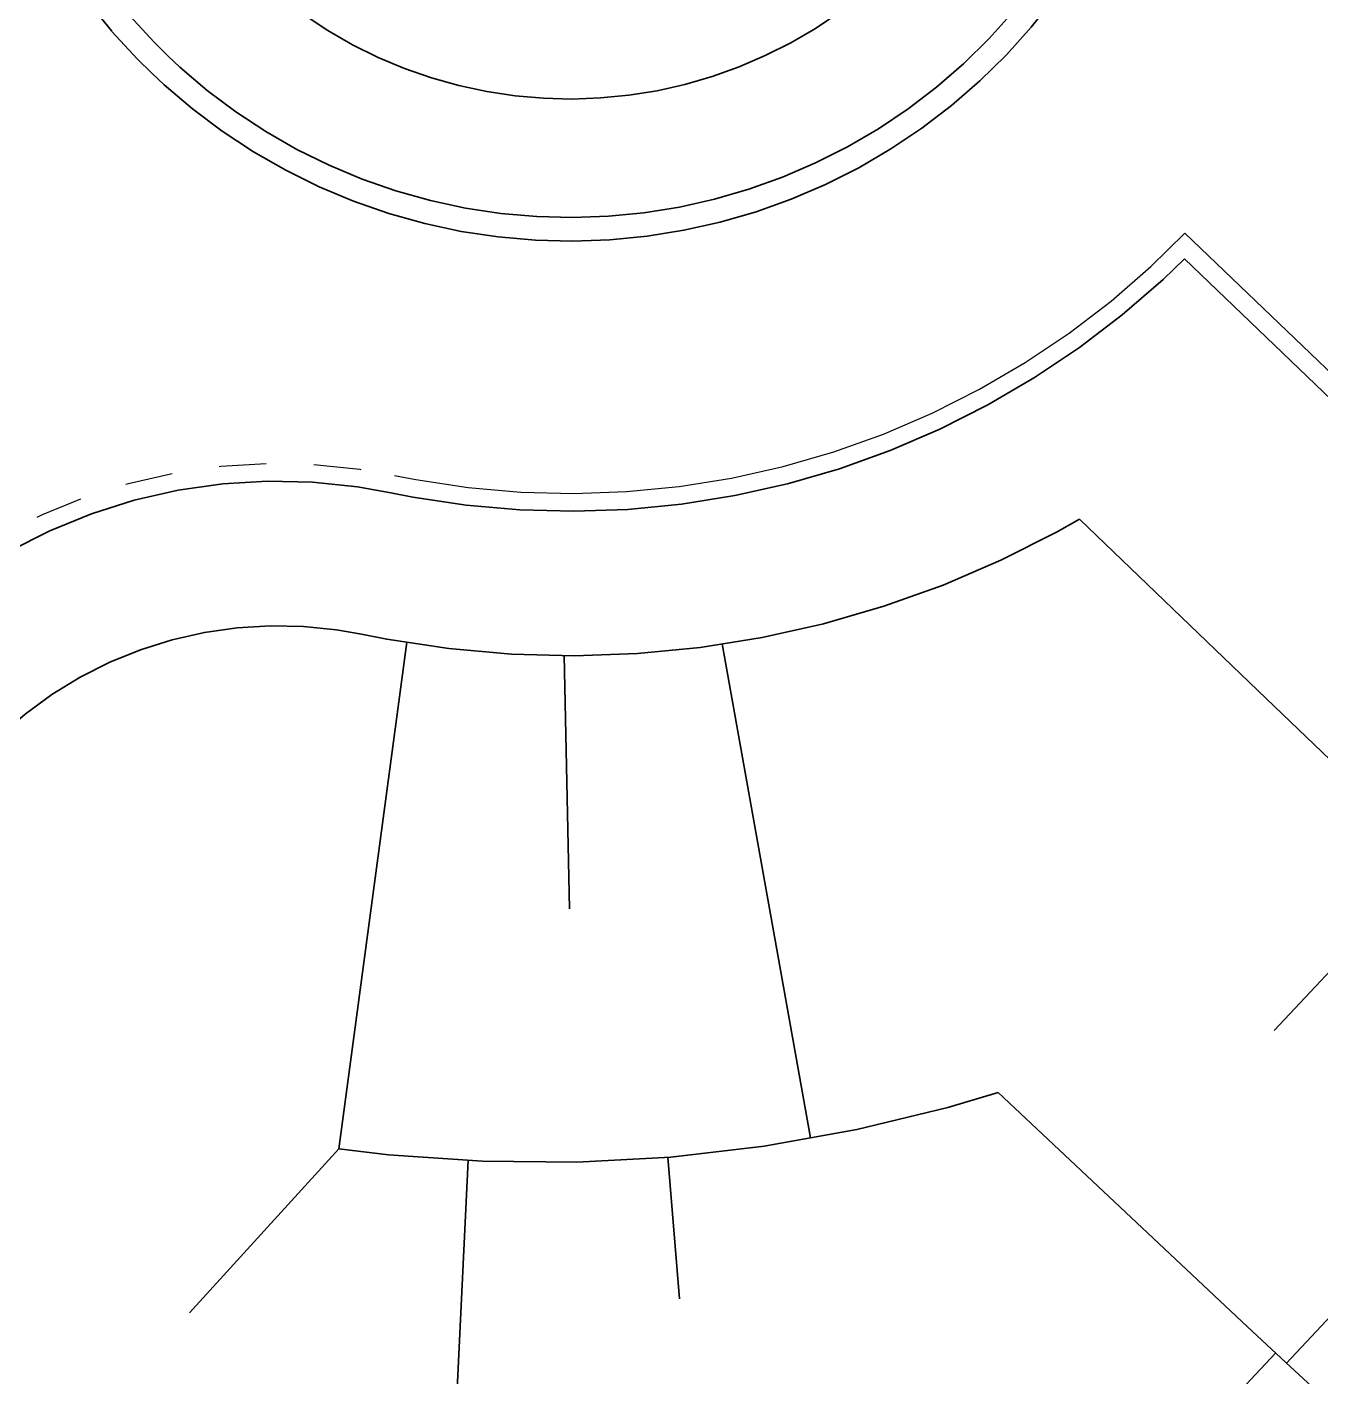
# Model space of a CAD drawing. Header units: metres. Extents: x 134219 to 139178, y 438661 to 444352.
# Drawn here: x 138422.28 to 138449.58, y 439401.6 to 439430.09 of the extents above; entities that cross this region are included whole.
import ezdxf

# ---------------------------------------------------------------- set-up
doc = ezdxf.new("R2010")
doc.units = ezdxf.units.M
doc.linetypes.add('11strp', pattern=[2, 1, -1])
doc.linetypes.add('13strp', pattern=[4, 1, -3])
doc.layers.add('Utd-ondergr-nw', color=8, linetype='13strp', lineweight=35)
doc.layers.add('Utd-weg-nw', color=8, linetype='Continuous')

msp = doc.modelspace()

# ---------------------------------------------------------------- linework, layer by layer
at = {"layer": 'Utd-ondergr-nw', "linetype": 'Continuous', "flags": 128}
for points in [[(138424.077, 439430.001), (138424.608, 439429.421), (138424.915, 439429.117), (138425.175, 439428.874), (138425.774, 439428.364), (138426.404, 439427.892), (138427.061, 439427.46), (138427.744, 439427.069), (138428.45, 439426.72), (138429.175, 439426.416), (138429.919, 439426.158), (138430.676, 439425.946), (138431.446, 439425.78), (138432.224, 439425.663), (138433.008, 439425.594), (138433.794, 439425.573), (138434.581, 439425.601), (138435.364, 439425.678), (138436.141, 439425.802), (138436.909, 439425.974), (138437.665, 439426.194), (138438.405, 439426.459), (138439.128, 439426.77), (138439.831, 439427.124), (138440.51, 439427.522), (138441.163, 439427.96), (138441.789, 439428.438), (138442.383, 439428.954), (138442.939, 439429.499), (138442.945, 439429.505), (138443.471, 439430.09), (138443.96, 439430.706)], [(138423.612, 439430.572), (138424.072, 439430.006)], [(138424.455, 439430.327), (138424.966, 439429.77), (138425.261, 439429.478), (138425.511, 439429.245), (138426.086, 439428.755), (138426.691, 439428.301), (138427.323, 439427.886), (138427.979, 439427.51), (138428.657, 439427.175), (138429.354, 439426.883), (138430.068, 439426.635), (138430.796, 439426.431), (138431.536, 439426.272), (138432.283, 439426.16), (138433.036, 439426.093), (138433.792, 439426.073), (138434.548, 439426.1), (138435.3, 439426.173), (138436.047, 439426.293), (138436.784, 439426.459), (138437.511, 439426.669), (138438.222, 439426.924), (138438.917, 439427.223), (138439.592, 439427.564), (138440.244, 439427.945), (138440.872, 439428.367), (138441.473, 439428.826), (138442.044, 439429.321), (138442.578, 439429.845), (138442.583, 439429.851), (138443.089, 439430.413)], [(138428.129, 439430.347), (138428.632, 439430.016), (138429.154, 439429.717), (138429.693, 439429.451), (138430.248, 439429.218), (138430.817, 439429.02), (138431.396, 439428.858), (138431.985, 439428.732), (138432.58, 439428.642), (138433.179, 439428.589), (138433.781, 439428.573), (138434.382, 439428.595), (138434.981, 439428.653), (138435.575, 439428.748), (138436.162, 439428.88), (138436.74, 439429.048), (138437.307, 439429.251), (138437.859, 439429.488), (138438.397, 439429.759), (138438.916, 439430.063), (138439.416, 439430.399)], [(138429.962, 439420.263), (138430.422, 439420.173), (138431.548, 439420.003), (138432.682, 439419.903), (138433.821, 439419.873), (138434.959, 439419.914), (138436.092, 439420.024), (138437.216, 439420.204), (138438.327, 439420.454), (138439.421, 439420.771), (138440.493, 439421.155), (138441.539, 439421.605), (138442.556, 439422.118), (138443.539, 439422.693), (138444.484, 439423.327), (138445.389, 439424.019), (138446.249, 439424.765), (138446.702, 439425.198)], [(138481.105, 439392.214), (138478.724, 439394.497), (138473.887, 439399.134), (138466.669, 439406.055), (138459.45, 439412.976), (138458.654, 439413.74), (138452.232, 439419.896), (138446.702, 439425.198)], [(138415.328, 439412.909), (138419.19, 439416.927), (138419.625, 439417.357), (138420.343, 439417.978), (138421.108, 439418.538), (138421.917, 439419.034), (138422.764, 439419.463), (138423.643, 439419.821), (138424.548, 439420.106), (138425.473, 439420.316), (138426.413, 439420.45), (138427.36, 439420.507), (138428.309, 439420.486), (138429.253, 439420.389), (138429.962, 439420.263)], [(138429.338, 439417.278), (138429.874, 439417.173), (138431.186, 439416.975), (138432.508, 439416.858), (138433.835, 439416.823), (138435.161, 439416.87), (138436.482, 439416.999), (138437.792, 439417.209), (138439.087, 439417.5), (138440.361, 439417.869), (138441.61, 439418.317), (138442.829, 439418.841), (138444.014, 439419.439), (138444.486, 439419.704)], [(138477.299, 439388.244), (138474.917, 439390.527), (138470.081, 439395.164), (138462.862, 439402.085), (138455.644, 439409.006), (138454.847, 439409.77), (138448.426, 439415.926), (138444.486, 439419.704)], [(138417.537, 439410.793), (138421.392, 439414.816), (138421.713, 439415.134), (138422.242, 439415.592), (138422.807, 439416.005), (138423.404, 439416.371), (138424.029, 439416.687), (138424.677, 439416.951), (138425.345, 439417.161), (138426.027, 439417.316), (138426.72, 439417.415), (138427.419, 439417.457), (138428.119, 439417.442), (138428.815, 439417.37), (138429.338, 439417.278)], [(138428.861, 439406.419), (138430.296, 439417.109)], [(138438.816, 439406.651), (138436.948, 439417.074)], [(138433.732, 439411.485), (138433.616, 439416.829)], [(138448.593, 439408.92), (138451.977, 439412.521)], [(138448.853, 439401.895), (138455.575, 439409.072)], [(138428.861, 439406.419), (138429.911, 439406.296), (138431.896, 439406.157), (138433.884, 439406.141), (138435.867, 439406.247), (138437.837, 439406.476), (138439.787, 439406.825), (138441.709, 439407.293), (138442.772, 439407.607)], [(138471.179, 439381.86), (138468.679, 439384.02), (138463.633, 439388.44), (138456.187, 439395.122), (138448.839, 439401.908), (138448.034, 439402.663), (138442.772, 439407.607)], [(138425.713, 439402.958), (138428.861, 439406.419)], [(138436.048, 439403.254), (138435.801, 439406.244)], [(138431.3, 439400.178), (138431.59, 439406.178)], [(138444.521, 439397.732), (138448.625, 439402.109)]]:
    msp.add_lwpolyline(points, dxfattribs=at)
at = {"layer": 'Utd-weg-nw', "linetype": 'Continuous', "flags": 128}
for points in [[(138430.038, 439420.63), (138430.489, 439420.542), (138431.593, 439420.376), (138432.704, 439420.278), (138433.819, 439420.248), (138434.934, 439420.288), (138436.044, 439420.396), (138437.146, 439420.573), (138438.234, 439420.817), (138439.306, 439421.128), (138440.356, 439421.504), (138441.381, 439421.944), (138442.376, 439422.447), (138443.339, 439423.011), (138444.266, 439423.632), (138445.152, 439424.31), (138445.995, 439425.041), (138446.713, 439425.742)], [(138481.382, 439392.502), (138479.001, 439394.786), (138474.164, 439399.423), (138466.946, 439406.344), (138459.727, 439413.264), (138458.93, 439414.029), (138452.509, 439420.185), (138446.713, 439425.742)]]:
    msp.add_lwpolyline(points, dxfattribs=at)
at = {"layer": 'Utd-weg-nw', "linetype": '11strp', "flags": 128}
msp.add_lwpolyline([(138415.057, 439413.169), (138418.919, 439417.186), (138419.368, 439417.631), (138420.109, 439418.271), (138420.899, 439418.85), (138421.735, 439419.362), (138422.609, 439419.804), (138423.516, 439420.173), (138424.45, 439420.468), (138425.405, 439420.685), (138426.375, 439420.823), (138427.353, 439420.882), (138428.332, 439420.861), (138429.306, 439420.76), (138430.038, 439420.63)], dxfattribs=at)

doc.saveas('drawing.dxf')
